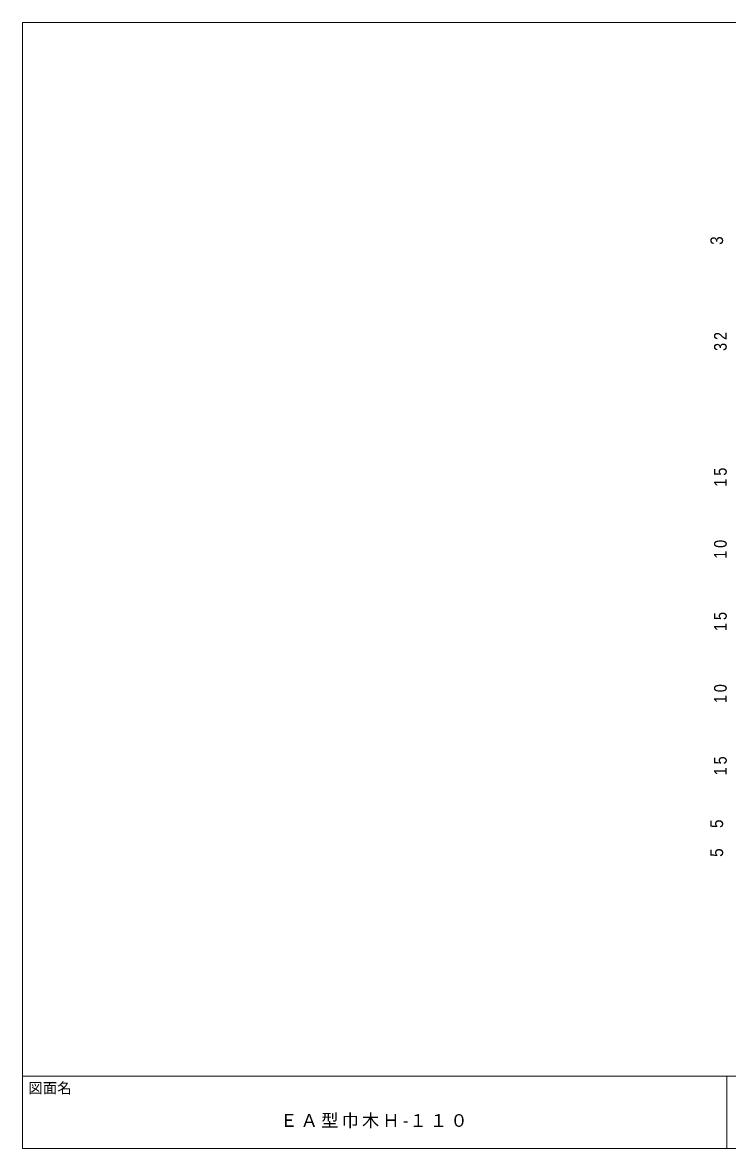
# Model space of a CAD drawing. Units: millimetres at full size, sheet at 1:1. Extents: x -141 to 141, y -98 to 98.
# Drawn here: x -141 to -18.9, y -97.5 to 97.5 of the extents above; entities that cross this region are included whole.
import ezdxf
from ezdxf.enums import TextEntityAlignment as Align

# ---------------------------------------------------------------- set-up
doc = ezdxf.new("R2010")
doc.units = ezdxf.units.MM
for name, color, linetype, lineweight in [('0-3_寸法', 4, 'Continuous', 9), ('F-0_図面枠', 5, 'Continuous', 9), ('F-5_F-5ﾚｲﾔ', 7, 'Continuous', 9)]:
    doc.layers.add(name, color=color, linetype=linetype, lineweight=lineweight)
doc.styles.add('HGｺﾞｼｯｸM', font='')
doc.styles.get('HGｺﾞｼｯｸM').set_extended_font_data('HGｺﾞｼｯｸM')

msp = doc.modelspace()

# ---------------------------------------------------------------- linework, layer by layer
at = {"layer": 'F-0_図面枠'}
for p, q in [((-141, 97.5), (141, 97.5)), ((-141, -97.5), (-141, 97.5)), ((-141, -85), (141, -85)), ((-19, -97.5), (-19, -85)), ((141, -97.5), (-141, -97.5))]:
    msp.add_line(p, q, dxfattribs=at)

# ---------------------------------------------------------------- texts
at = {"layer": '0-3_寸法', "color": 7, "style": 'HGｺﾞｼｯｸM', "width": 0.9}
for s, p in [('3', (-19, 59)), ('5', (-19, -42)), ('5', (-19, -47))]:
    msp.add_text(s, height=2.199, rotation=90, dxfattribs=at).set_placement(p, align=Align.BOTTOM_LEFT)
at = {"layer": '0-3_寸法', "color": 7, "char_height": 2.199, "attachment_point": 7, "rotation": 90, "style": 'HGｺﾞｼｯｸM'}
for s, insert in [('\\T1.36;\\W0.85;32', (-19, 40.625)), ('\\T1.36;\\W0.85;15', (-19, 17.125)), ('\\T1.36;\\W0.85;10', (-19, 4.625)), ('\\T1.36;\\W0.85;15', (-19, -7.875)), ('\\T1.36;\\W0.85;10', (-19, -20.375)), ('\\T1.36;\\W0.85;15', (-19, -32.875))]:
    msp.add_mtext(s, dxfattribs=dict(at, insert=insert))
at = {"layer": 'F-0_図面枠', "color": 7, "style": 'HGｺﾞｼｯｸM'}
msp.add_text('図面名', height=1.833, dxfattribs=at).set_placement((-140, -88.5), align=Align.BOTTOM_LEFT)
at = {"layer": 'F-5_F-5ﾚｲﾔ', "insert": (-96.375, -94), "char_height": 2.199, "attachment_point": 7, "style": 'HGｺﾞｼｯｸM'}
msp.add_mtext('\\T1.18;ＥＡ型巾木Ｈ-１１０', dxfattribs=at)

doc.saveas('drawing.dxf')
